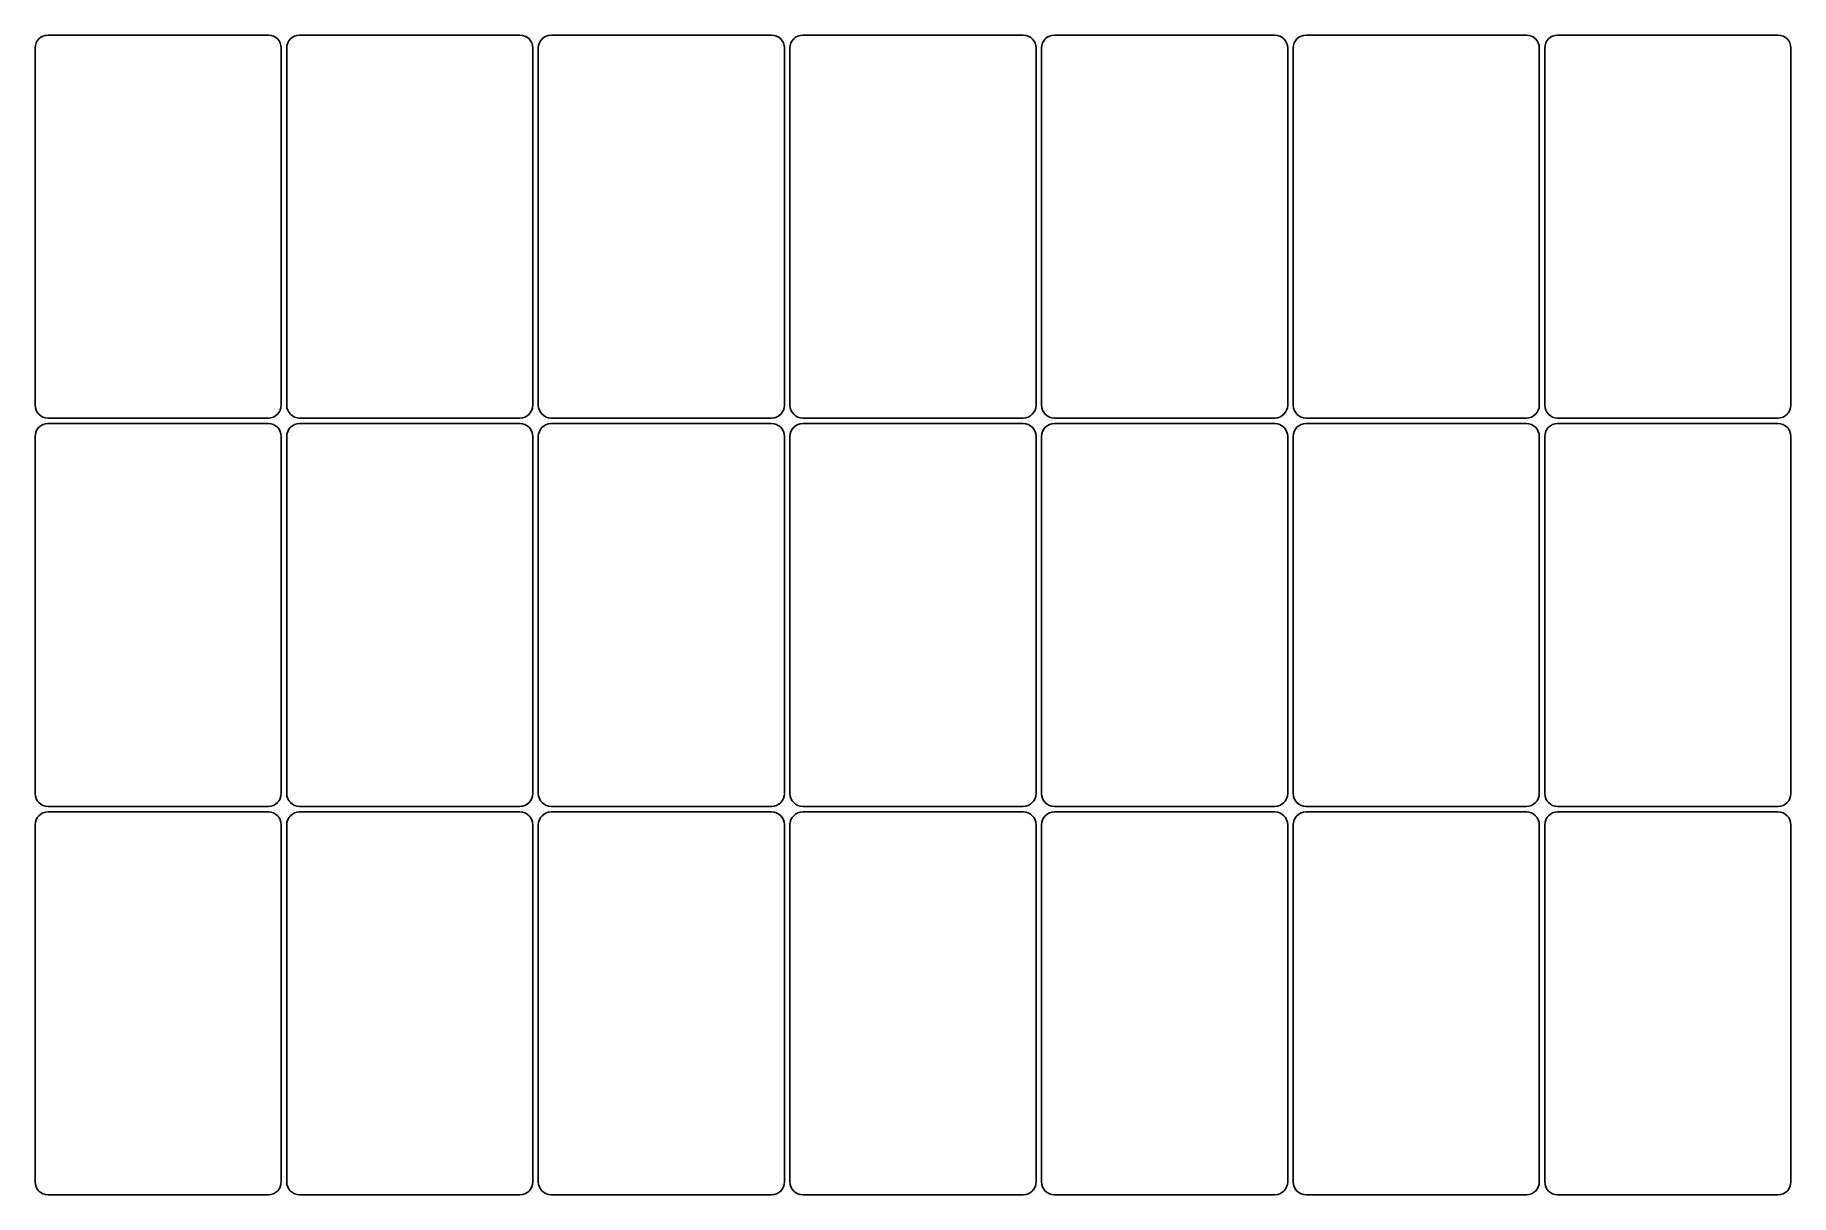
# Model space of a CAD drawing. Header units: inches. Extents: x 0.8 to 16.8, y -11.1 to -0.5.
import ezdxf

# ---------------------------------------------------------------- set-up
doc = ezdxf.new("R2010")
doc.units = ezdxf.units.IN

msp = doc.modelspace()

# ---------------------------------------------------------------- linework, layer by layer
for p, q in [((2.882, -0.473), (0.868, -0.473)), ((5.182, -0.473), (3.168, -0.473)), ((7.482, -0.473), (5.468, -0.473)), ((9.782, -0.473), (7.768, -0.473)), ((12.082, -0.473), (10.068, -0.473)), ((14.382, -0.473), (12.368, -0.473)), ((16.682, -0.473), (14.668, -0.473)), ((0.75, -0.591), (0.75, -3.855)), ((3, -3.855), (3, -0.591)), ((3.05, -0.591), (3.05, -3.855)), ((5.3, -3.855), (5.3, -0.591)), ((5.35, -0.591), (5.35, -3.855)), ((7.6, -3.855), (7.6, -0.591)), ((7.65, -0.591), (7.65, -3.855)), ((9.9, -3.855), (9.9, -0.591)), ((9.95, -0.591), (9.95, -3.855)), ((12.2, -3.855), (12.2, -0.591)), ((12.25, -0.591), (12.25, -3.855)), ((14.5, -3.855), (14.5, -0.591)), ((14.55, -0.591), (14.55, -3.855)), ((16.8, -3.855), (16.8, -0.591)), ((0.868, -3.973), (2.882, -3.973)), ((3.168, -3.973), (5.182, -3.973)), ((5.468, -3.973), (7.482, -3.973)), ((7.768, -3.973), (9.782, -3.973)), ((10.068, -3.973), (12.082, -3.973)), ((12.368, -3.973), (14.382, -3.973)), ((14.668, -3.973), (16.682, -3.973)), ((0.75, -4.141), (0.75, -7.405)), ((2.882, -4.023), (0.868, -4.023)), ((3, -7.405), (3, -4.141)), ((3.05, -4.141), (3.05, -7.405)), ((5.182, -4.023), (3.168, -4.023)), ((5.3, -7.405), (5.3, -4.141)), ((5.35, -4.141), (5.35, -7.405)), ((7.482, -4.023), (5.468, -4.023)), ((7.6, -7.405), (7.6, -4.141)), ((7.65, -4.141), (7.65, -7.405)), ((9.782, -4.023), (7.768, -4.023)), ((9.9, -7.405), (9.9, -4.141)), ((9.95, -4.141), (9.95, -7.405)), ((12.082, -4.023), (10.068, -4.023)), ((12.2, -7.405), (12.2, -4.141)), ((12.25, -4.141), (12.25, -7.405)), ((14.382, -4.023), (12.368, -4.023)), ((14.5, -7.405), (14.5, -4.141)), ((14.55, -4.141), (14.55, -7.405)), ((16.682, -4.023), (14.668, -4.023)), ((16.8, -7.405), (16.8, -4.141)), ((0.868, -7.523), (2.882, -7.523)), ((3.168, -7.523), (5.182, -7.523)), ((5.468, -7.523), (7.482, -7.523)), ((7.768, -7.523), (9.782, -7.523)), ((10.068, -7.523), (12.082, -7.523)), ((12.368, -7.523), (14.382, -7.523)), ((14.668, -7.523), (16.682, -7.523)), ((0.75, -7.691), (0.75, -10.955)), ((2.882, -7.573), (0.868, -7.573)), ((3, -10.955), (3, -7.691)), ((3.05, -7.691), (3.05, -10.955)), ((5.182, -7.573), (3.168, -7.573)), ((5.3, -10.955), (5.3, -7.691)), ((5.35, -7.691), (5.35, -10.955)), ((7.482, -7.573), (5.468, -7.573)), ((7.6, -10.955), (7.6, -7.691)), ((7.65, -7.691), (7.65, -10.955)), ((9.782, -7.573), (7.768, -7.573)), ((9.9, -10.955), (9.9, -7.691)), ((9.95, -7.691), (9.95, -10.955)), ((12.082, -7.573), (10.068, -7.573)), ((12.2, -10.955), (12.2, -7.691)), ((12.25, -7.691), (12.25, -10.955)), ((14.382, -7.573), (12.368, -7.573)), ((14.5, -10.955), (14.5, -7.691)), ((14.55, -7.691), (14.55, -10.955)), ((16.682, -7.573), (14.668, -7.573)), ((16.8, -10.955), (16.8, -7.691)), ((0.868, -11.073), (2.882, -11.073)), ((3.168, -11.073), (5.182, -11.073)), ((5.468, -11.073), (7.482, -11.073)), ((7.768, -11.073), (9.782, -11.073)), ((10.068, -11.073), (12.082, -11.073)), ((12.368, -11.073), (14.382, -11.073)), ((14.668, -11.073), (16.682, -11.073))]:
    msp.add_line(p, q)
for centre, start, end in [((0.868, -0.591), 90, 180), ((2.882, -0.591), 0, 90), ((3.168, -0.591), 90, 180), ((5.182, -0.591), 0, 90), ((5.468, -0.591), 90, 180), ((7.482, -0.591), 0, 90), ((7.768, -0.591), 90, 180), ((9.782, -0.591), 0, 90), ((10.068, -0.591), 90, 180), ((12.082, -0.591), 0, 90), ((12.368, -0.591), 90, 180), ((14.382, -0.591), 0, 90), ((14.668, -0.591), 90, 180), ((16.682, -0.591), 0, 90), ((0.868, -3.855), 180, 270), ((2.882, -3.855), 270, 360), ((3.168, -3.855), 180, 270), ((5.182, -3.855), 270, 360), ((5.468, -3.855), 180, 270), ((7.482, -3.855), 270, 360), ((7.768, -3.855), 180, 270), ((9.782, -3.855), 270, 360), ((10.068, -3.855), 180, 270), ((12.082, -3.855), 270, 360), ((12.368, -3.855), 180, 270), ((14.382, -3.855), 270, 360), ((14.668, -3.855), 180, 270), ((16.682, -3.855), 270, 360), ((0.868, -4.141), 90, 180), ((2.882, -4.141), 0, 90), ((3.168, -4.141), 90, 180), ((5.182, -4.141), 0, 90), ((5.468, -4.141), 90, 180), ((7.482, -4.141), 0, 90), ((7.768, -4.141), 90, 180), ((9.782, -4.141), 0, 90), ((10.068, -4.141), 90, 180), ((12.082, -4.141), 0, 90), ((12.368, -4.141), 90, 180), ((14.382, -4.141), 0, 90), ((14.668, -4.141), 90, 180), ((16.682, -4.141), 0, 90), ((0.868, -7.405), 180, 270), ((2.882, -7.405), 270, 360), ((3.168, -7.405), 180, 270), ((5.182, -7.405), 270, 360), ((5.468, -7.405), 180, 270), ((7.482, -7.405), 270, 360), ((7.768, -7.405), 180, 270), ((9.782, -7.405), 270, 360), ((10.068, -7.405), 180, 270), ((12.082, -7.405), 270, 360), ((12.368, -7.405), 180, 270), ((14.382, -7.405), 270, 360), ((14.668, -7.405), 180, 270), ((16.682, -7.405), 270, 360), ((0.868, -7.691), 90, 180), ((2.882, -7.691), 0, 90), ((3.168, -7.691), 90, 180), ((5.182, -7.691), 0, 90), ((5.468, -7.691), 90, 180), ((7.482, -7.691), 0, 90), ((7.768, -7.691), 90, 180), ((9.782, -7.691), 0, 90), ((10.068, -7.691), 90, 180), ((12.082, -7.691), 0, 90), ((12.368, -7.691), 90, 180), ((14.382, -7.691), 0, 90), ((14.668, -7.691), 90, 180), ((16.682, -7.691), 0, 90), ((0.868, -10.955), 180, 270), ((2.882, -10.955), 270, 360), ((3.168, -10.955), 180, 270), ((5.182, -10.955), 270, 360), ((5.468, -10.955), 180, 270), ((7.482, -10.955), 270, 360), ((7.768, -10.955), 180, 270), ((9.782, -10.955), 270, 360), ((10.068, -10.955), 180, 270), ((12.082, -10.955), 270, 360), ((12.368, -10.955), 180, 270), ((14.382, -10.955), 270, 360), ((14.668, -10.955), 180, 270), ((16.682, -10.955), 270, 360)]:
    msp.add_arc(centre, 0.118, start, end)

doc.saveas('drawing.dxf')
